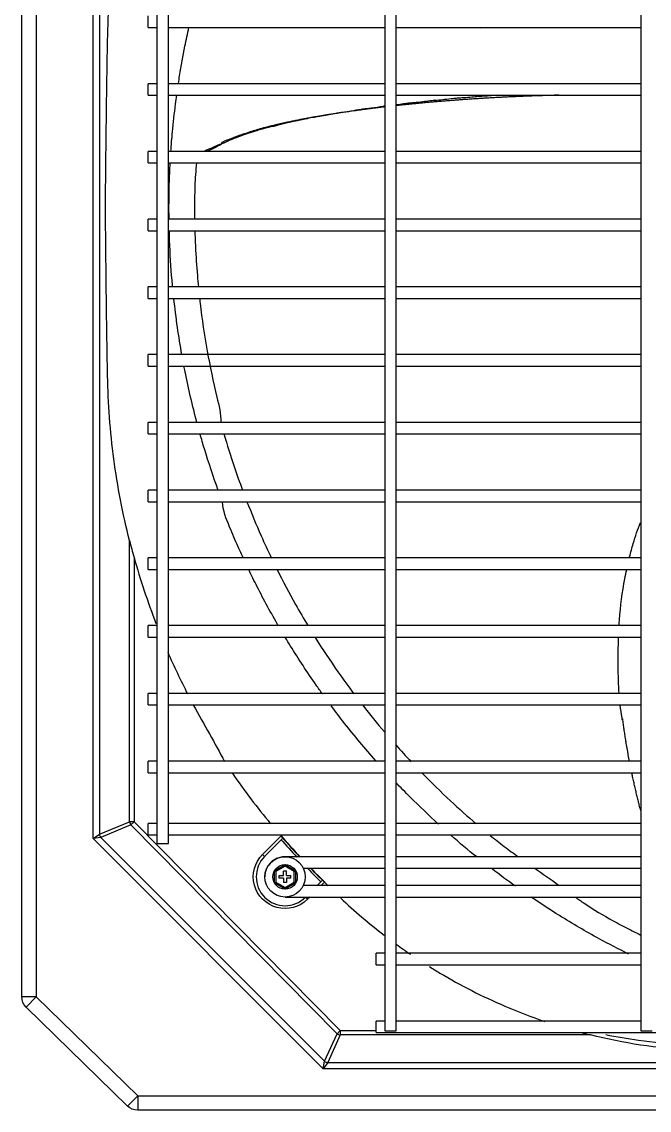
# Model space of a CAD drawing. Extents: x 58467 to 79089, y -33726 to -17391.
# Drawn here: x 78288.75 to 78310.51, y -19215.69 to -19177.94 of the extents above; entities that cross this region are included whole.
import ezdxf

# ---------------------------------------------------------------- set-up
doc = ezdxf.new("R2010")
doc.units = 0
doc.header["$LTSCALE"] = 100

# ---------------------------------------------------------------- blocks, each defined once
blk = doc.blocks.new('ZSGT')
at = {"color": 3}
for p, q in [((40264.234, -24505.717, -3.539), (40264.234, -24624.08, -3.539)), ((40264.634, -24624.08, -3.539), (40264.634, -24505.717, -3.539)), ((40273.112, -24505.717, -3.539), (40273.112, -24624.08, -3.539)), ((40251.646, -24622.901, -3.539), (40251.646, -24506.852, -3.539)), ((40252.146, -24506.852, -3.539), (40252.146, -24622.901, -3.539)), ((40256.329, -24512.125, -3.539), (40256.329, -24617.58, -3.539)), ((40256.729, -24617.58, -3.539), (40256.729, -24512.125, -3.539)), ((40254.125, -24617.41, -3.539), (40254.125, -24512.252, -3.539)), ((40254.337, -24512.405, -3.539), (40254.337, -24617.258, -3.539)), ((40256.029, -24589.278, -3.539), (40256.029, -24588.878, -3.539)), ((40256.029, -24589.278, -3.539), (40256.329, -24589.278, -3.539)), ((40256.729, -24589.278, -3.539), (40264.234, -24589.278, -3.539)), ((40264.634, -24589.278, -3.539), (40273.113, -24589.278, -3.539)), ((40267.545, -24589.278, -3.539), (40267.566, -24589.29, -3.539)), ((40256.329, -24591.228, -3.539), (40256.029, -24591.228, -3.539)), ((40256.029, -24591.628, -3.539), (40256.029, -24591.228, -3.539)), ((40264.234, -24591.228, -3.539), (40256.729, -24591.228, -3.539)), ((40273.113, -24591.228, -3.539), (40264.634, -24591.228, -3.539)), ((40256.029, -24591.628, -3.539), (40256.329, -24591.628, -3.539)), ((40256.729, -24591.628, -3.539), (40264.234, -24591.628, -3.539)), ((40264.634, -24591.628, -3.539), (40273.113, -24591.628, -3.539)), ((40256.329, -24593.577, -3.539), (40256.029, -24593.577, -3.539)), ((40256.029, -24593.977, -3.539), (40256.029, -24593.577, -3.539)), ((40264.234, -24593.577, -3.539), (40256.729, -24593.577, -3.539)), ((40273.113, -24593.577, -3.539), (40264.634, -24593.577, -3.539)), ((40256.029, -24593.977, -3.539), (40256.329, -24593.977, -3.539)), ((40256.729, -24593.977, -3.539), (40264.234, -24593.977, -3.539)), ((40264.634, -24593.977, -3.539), (40273.113, -24593.977, -3.539)), ((40256.329, -24595.927, -3.539), (40256.029, -24595.927, -3.539)), ((40256.029, -24596.327, -3.539), (40256.029, -24595.927, -3.539)), ((40264.234, -24595.927, -3.539), (40256.729, -24595.927, -3.539)), ((40273.113, -24595.927, -3.539), (40264.634, -24595.927, -3.539)), ((40256.029, -24596.327, -3.539), (40256.329, -24596.327, -3.539)), ((40256.729, -24596.327, -3.539), (40264.234, -24596.327, -3.539)), ((40264.634, -24596.327, -3.539), (40273.113, -24596.327, -3.539)), ((40256.329, -24598.277, -3.539), (40256.029, -24598.277, -3.539)), ((40256.029, -24598.677, -3.539), (40256.029, -24598.277, -3.539)), ((40264.234, -24598.277, -3.539), (40256.729, -24598.277, -3.539)), ((40273.113, -24598.277, -3.539), (40264.634, -24598.277, -3.539)), ((40256.029, -24598.677, -3.539), (40256.329, -24598.677, -3.539)), ((40256.729, -24598.677, -3.539), (40264.234, -24598.677, -3.539)), ((40264.634, -24598.677, -3.539), (40273.113, -24598.677, -3.539)), ((40256.329, -24600.626, -3.539), (40256.029, -24600.626, -3.539)), ((40256.029, -24601.026, -3.539), (40256.029, -24600.626, -3.539)), ((40264.234, -24600.626, -3.539), (40256.729, -24600.626, -3.539)), ((40273.113, -24600.626, -3.539), (40264.634, -24600.626, -3.539)), ((40256.029, -24601.026, -3.539), (40256.329, -24601.026, -3.539)), ((40256.729, -24601.026, -3.539), (40264.234, -24601.026, -3.539)), ((40264.634, -24601.026, -3.539), (40273.113, -24601.026, -3.539)), ((40256.329, -24602.976, -3.539), (40256.029, -24602.976, -3.539)), ((40256.029, -24603.376, -3.539), (40256.029, -24602.976, -3.539)), ((40264.234, -24602.976, -3.539), (40256.729, -24602.976, -3.539)), ((40273.113, -24602.976, -3.539), (40264.634, -24602.976, -3.539)), ((40256.029, -24603.376, -3.539), (40256.329, -24603.376, -3.539)), ((40256.729, -24603.376, -3.539), (40264.234, -24603.376, -3.539)), ((40264.634, -24603.376, -3.539), (40273.113, -24603.376, -3.539)), ((40256.329, -24605.325, -3.539), (40256.029, -24605.325, -3.539)), ((40256.029, -24605.725, -3.539), (40256.029, -24605.325, -3.539)), ((40264.234, -24605.325, -3.539), (40256.729, -24605.325, -3.539)), ((40273.113, -24605.325, -3.539), (40264.634, -24605.325, -3.539)), ((40256.029, -24605.725, -3.539), (40256.329, -24605.725, -3.539)), ((40256.729, -24605.725, -3.539), (40264.234, -24605.725, -3.539)), ((40264.634, -24605.725, -3.539), (40273.113, -24605.725, -3.539)), ((40255.385, -24616.824, -3.539), (40255.385, -24607.077, -3.539)), ((40255.54, -24607.662, -3.539), (40255.54, -24616.824, -3.539)), ((40256.329, -24607.675, -3.539), (40256.029, -24607.675, -3.539)), ((40256.029, -24608.075, -3.539), (40256.029, -24607.675, -3.539)), ((40264.234, -24607.675, -3.539), (40256.729, -24607.675, -3.539)), ((40273.113, -24607.675, -3.539), (40264.634, -24607.675, -3.539)), ((40256.029, -24608.075, -3.539), (40256.329, -24608.075, -3.539)), ((40256.729, -24608.075, -3.539), (40264.234, -24608.075, -3.539)), ((40264.634, -24608.075, -3.539), (40273.113, -24608.075, -3.539)), ((40256.329, -24610.025, -3.539), (40256.029, -24610.025, -3.539)), ((40256.029, -24610.425, -3.539), (40256.029, -24610.025, -3.539)), ((40264.234, -24610.025, -3.539), (40256.729, -24610.025, -3.539)), ((40273.113, -24610.025, -3.539), (40264.634, -24610.025, -3.539)), ((40256.029, -24610.425, -3.539), (40256.329, -24610.425, -3.539)), ((40256.729, -24610.425, -3.539), (40264.234, -24610.425, -3.539)), ((40264.634, -24610.425, -3.539), (40273.113, -24610.425, -3.539)), ((40256.329, -24612.374, -3.539), (40256.029, -24612.374, -3.539)), ((40256.029, -24612.774, -3.539), (40256.029, -24612.374, -3.539)), ((40264.234, -24612.374, -3.539), (40256.729, -24612.374, -3.539)), ((40273.113, -24612.374, -3.539), (40264.634, -24612.374, -3.539)), ((40256.029, -24612.774, -3.539), (40256.329, -24612.774, -3.539)), ((40256.729, -24612.774, -3.539), (40264.234, -24612.774, -3.539)), ((40264.634, -24612.774, -3.539), (40273.113, -24612.774, -3.539)), ((40256.329, -24614.724, -3.539), (40256.029, -24614.724, -3.539)), ((40256.029, -24615.124, -3.539), (40256.029, -24614.724, -3.539)), ((40264.234, -24614.724, -3.539), (40256.729, -24614.724, -3.539)), ((40264.227, -24614.724, -3.539), (40264.234, -24614.713, -3.539)), ((40273.113, -24614.724, -3.539), (40264.634, -24614.724, -3.539)), ((40256.029, -24615.124, -3.539), (40256.329, -24615.124, -3.539)), ((40256.729, -24615.124, -3.539), (40264.234, -24615.124, -3.539)), ((40264.634, -24615.124, -3.539), (40273.113, -24615.124, -3.539)), ((40254.337, -24617.258, -3.539), (40255.385, -24616.824, -3.539)), ((40255.43, -24616.934, -3.539), (40254.383, -24617.368, -3.539)), ((40255.54, -24616.824, -3.539), (40255.385, -24616.824, -3.539)), ((40255.54, -24616.824, -3.539), (40255.43, -24616.934, -3.539)), ((40262.579, -24624.177, -3.539), (40255.43, -24616.934, -3.539)), ((40255.54, -24616.824, -3.539), (40262.689, -24624.067, -3.539)), ((40256.329, -24616.881, -3.539), (40256.029, -24616.881, -3.539)), ((40256.029, -24617.281, -3.539), (40256.029, -24616.881, -3.539)), ((40264.234, -24616.881, -3.539), (40256.729, -24616.881, -3.539)), ((40273.113, -24616.881, -3.539), (40264.634, -24616.881, -3.539)), ((40254.125, -24617.41, -3.539), (40254.337, -24617.258, -3.539)), ((40254.383, -24617.368, -3.539), (40254.125, -24617.41, -3.539)), ((40262.103, -24625.391, -3.539), (40254.125, -24617.41, -3.539)), ((40254.383, -24617.368, -3.539), (40262.145, -24625.134, -3.539)), ((40256.029, -24617.281, -3.539), (40256.329, -24617.281, -3.539)), ((40256.729, -24617.281, -3.539), (40264.234, -24617.281, -3.539)), ((40259.998, -24617.96, -3.539), (40260.635, -24617.323, -3.539)), ((40260.701, -24617.398, -3.539), (40260.069, -24618.03, -3.539)), ((40264.634, -24617.281, -3.539), (40273.113, -24617.281, -3.539)), ((40256.329, -24617.58, -3.539), (40256.529, -24617.58, -3.539)), ((40256.529, -24617.58, -3.539), (40256.729, -24617.58, -3.539)), ((40259.998, -24617.96, -3.539), (40260.069, -24618.03, -3.539)), ((40262.168, -24618.038, -3.539), (40260.792, -24618.038, -3.539)), ((40263.409, -24618.038, -3.539), (40261.946, -24618.038, -3.539)), ((40264.234, -24618.038, -3.539), (40263.1, -24618.038, -3.539)), ((40273.112, -24618.038, -3.539), (40264.634, -24618.038, -3.539)), ((40260.408, -24618.525, -3.539), (40260.776, -24618.312, -3.539)), ((40260.408, -24618.95, -3.539), (40260.408, -24618.525, -3.539)), ((40260.458, -24618.554, -3.539), (40260.408, -24618.525, -3.539)), ((40260.776, -24618.37, -3.539), (40260.458, -24618.554, -3.539)), ((40260.458, -24618.554, -3.539), (40260.458, -24618.921, -3.539)), ((40260.826, -24618.537, -3.539), (40260.726, -24618.537, -3.539)), ((40260.726, -24618.687, -3.539), (40260.726, -24618.537, -3.539)), ((40260.776, -24618.312, -3.539), (40261.144, -24618.525, -3.539)), ((40260.776, -24618.37, -3.539), (40260.776, -24618.312, -3.539)), ((40261.094, -24618.554, -3.539), (40260.776, -24618.37, -3.539)), ((40260.826, -24618.687, -3.539), (40260.826, -24618.537, -3.539)), ((40261.094, -24618.554, -3.539), (40261.144, -24618.525, -3.539)), ((40261.094, -24618.921, -3.539), (40261.094, -24618.554, -3.539)), ((40261.144, -24618.525, -3.539), (40261.144, -24618.95, -3.539)), ((40261.408, -24618.438, -3.539), (40262.168, -24618.438, -3.539)), ((40261.946, -24618.438, -3.539), (40263.409, -24618.438, -3.539)), ((40263.1, -24618.438, -3.539), (40264.234, -24618.438, -3.539)), ((40264.634, -24618.438, -3.539), (40273.112, -24618.438, -3.539)), ((40260.408, -24618.95, -3.539), (40260.458, -24618.921, -3.539)), ((40260.776, -24619.162, -3.539), (40260.408, -24618.95, -3.539)), ((40260.458, -24618.921, -3.539), (40260.776, -24619.105, -3.539)), ((40260.576, -24618.687, -3.539), (40260.726, -24618.687, -3.539)), ((40260.576, -24618.787, -3.539), (40260.576, -24618.687, -3.539)), ((40260.726, -24618.787, -3.539), (40260.576, -24618.787, -3.539)), ((40260.726, -24618.787, -3.539), (40260.726, -24618.937, -3.539)), ((40260.826, -24618.937, -3.539), (40260.726, -24618.937, -3.539)), ((40260.776, -24619.105, -3.539), (40261.094, -24618.921, -3.539)), ((40261.144, -24618.95, -3.539), (40260.776, -24619.162, -3.539)), ((40260.826, -24618.687, -3.539), (40260.976, -24618.687, -3.539)), ((40260.826, -24618.787, -3.539), (40260.826, -24618.937, -3.539)), ((40260.976, -24618.787, -3.539), (40260.826, -24618.787, -3.539)), ((40260.976, -24618.787, -3.539), (40260.976, -24618.687, -3.539)), ((40261.144, -24618.95, -3.539), (40261.094, -24618.921, -3.539)), ((40261.89, -24619.037, -3.539), (40262.075, -24618.852, -3.539)), ((40262.146, -24618.922, -3.539), (40262.031, -24619.037, -3.539)), ((40260.776, -24619.162, -3.539), (40260.776, -24619.105, -3.539)), ((40262.168, -24619.037, -3.539), (40261.408, -24619.037, -3.539)), ((40262.451, -24619.037, -3.539), (40262.168, -24619.037, -3.539)), ((40262.817, -24619.037, -3.539), (40262.451, -24619.037, -3.539)), ((40262.451, -24619.037, -3.539), (40262.451, -24619.037, -3.539)), ((40262.451, -24619.037, -3.539), (40262.451, -24619.037, -3.539)), ((40263.1, -24619.037, -3.539), (40262.817, -24619.037, -3.539)), ((40264.234, -24619.037, -3.539), (40263.1, -24619.037, -3.539)), ((40273.113, -24619.037, -3.539), (40264.634, -24619.037, -3.539)), ((40260.778, -24619.437, -3.539), (40262.168, -24619.437, -3.539)), ((40261.483, -24619.444, -3.539), (40261.49, -24619.437, -3.539)), ((40261.553, -24619.515, -3.539), (40261.483, -24619.444, -3.539)), ((40261.631, -24619.437, -3.539), (40261.553, -24619.515, -3.539)), ((40262.168, -24619.437, -3.539), (40262.451, -24619.437, -3.539)), ((40262.451, -24619.437, -3.539), (40262.817, -24619.437, -3.539)), ((40262.451, -24619.437, -3.539), (40262.451, -24619.437, -3.539)), ((40262.817, -24619.437, -3.539), (40263.1, -24619.437, -3.539)), ((40263.1, -24619.437, -3.539), (40264.234, -24619.437, -3.539)), ((40264.634, -24619.437, -3.539), (40273.113, -24619.437, -3.539)), ((40264.234, -24621.387, -3.539), (40263.934, -24621.387, -3.539)), ((40263.934, -24621.787, -3.539), (40263.934, -24621.387, -3.539)), ((40273.112, -24621.387, -3.539), (40264.634, -24621.387, -3.539)), ((40263.934, -24621.787, -3.539), (40264.234, -24621.787, -3.539)), ((40264.634, -24621.787, -3.539), (40273.112, -24621.787, -3.539)), ((40252.146, -24622.901, -3.539), (40251.646, -24622.901, -3.539)), ((40252.146, -24622.901, -3.539), (40251.793, -24623.254, -3.539)), ((40252.146, -24622.901, -3.539), (40255.667, -24626.332, -3.539)), ((40255.314, -24626.685, -3.539), (40251.793, -24623.254, -3.539)), ((40264.234, -24623.737, -3.539), (40263.934, -24623.737, -3.539)), ((40263.934, -24624.137, -3.539), (40263.934, -24623.737, -3.539)), ((40273.112, -24623.737, -3.539), (40264.634, -24623.737, -3.539)), ((40262.145, -24625.134, -3.539), (40262.579, -24624.177, -3.539)), ((40262.689, -24624.222, -3.539), (40262.255, -24625.179, -3.539)), ((40262.689, -24624.067, -3.539), (40262.579, -24624.177, -3.539)), ((40262.689, -24624.067, -3.539), (40263.934, -24624.067, -3.539)), ((40262.689, -24624.067, -3.539), (40262.689, -24624.222, -3.539)), ((40271.369, -24624.222, -3.539), (40262.689, -24624.222, -3.539)), ((40263.934, -24624.137, -3.539), (40309.327, -24624.137, -3.539)), ((40264.234, -24624.08, -3.539), (40264.434, -24624.08, -3.539)), ((40264.434, -24624.08, -3.539), (40264.634, -24624.08, -3.539)), ((40273.112, -24624.08, -3.539), (40273.312, -24624.08, -3.539)), ((40273.312, -24624.08, -3.539), (40273.512, -24624.08, -3.539)), ((40262.103, -24625.391, -3.539), (40262.145, -24625.134, -3.539)), ((40262.255, -24625.179, -3.539), (40262.103, -24625.391, -3.539)), ((40311.158, -24625.391, -3.539), (40262.103, -24625.391, -3.539)), ((40262.255, -24625.179, -3.539), (40311.006, -24625.179, -3.539)), ((40255.667, -24626.332, -3.539), (40255.314, -24626.685, -3.539)), ((40255.667, -24626.332, -3.539), (40323.672, -24626.332, -3.539)), ((40255.667, -24626.332, -3.539), (40255.667, -24626.832, -3.539)), ((40323.672, -24626.832, -3.539), (40255.667, -24626.832, -3.539))]:
    blk.add_line(p, q, dxfattribs=at)
for radius in [0.7, 0.425, 0.425]:
    blk.add_circle((40260.776, -24618.737, -3.539), radius, dxfattribs=at)
at = {"color": 3, "extrusion": (0, 0, -1)}
for centre, radius, start, end in [((-40260.776, -24618.737, 3.539), 1.1, 225, 45), ((-40252.146, -24622.901, 3.539), 0.5, 315, 0), ((-40255.667, -24626.332, 3.539), 0.5, 270, 315)]:
    blk.add_arc(centre, radius, start, end, dxfattribs=at)
at = {"color": 3}
blk.add_arc((40260.776, -24618.737, -3.539), 1, 135, 315, dxfattribs=at)
for centre, major_axis in [((40255.54, -24616.824, -3.539), (-0.084, 0.203)), ((40254.493, -24617.258, -3.539), (-0.084, 0.203)), ((40262.689, -24624.067, -3.539), (-0.203, 0.084)), ((40262.255, -24625.024, -3.539), (-0.203, 0.084))]:
    blk.add_ellipse(centre, major_axis=major_axis, ratio=0.678598, start_param=1.296782, end_param=1.844811, dxfattribs=at)
for points, knots in [([(40254.549, -24595.527, -3.539), (40254.556, -24594.53, -3.539), (40254.565, -24593.533, -3.539), (40254.585, -24592.037, -3.539), (40254.592, -24591.539, -3.539), (40254.609, -24590.542, -3.539), (40254.616, -24590.044, -3.539), (40254.64, -24589.047, -3.539), (40254.664, -24588.548, -3.539), (40254.745, -24587.558, -3.539), (40254.801, -24587.069, -3.539), (40255.009, -24585.614, -3.539), (40255.202, -24584.662, -3.539), (40255.449, -24583.727, -3.539)], [0, 0, 0, 0, 0.25, 0.25, 0.375, 0.375, 0.5, 0.5, 0.625, 0.625, 0.75, 0.75, 1, 1, 1, 1]), ([(40257.078, -24591.222, -3.539), (40257.091, -24591.131, -3.539), (40257.159, -24590.699, -3.539), (40257.276, -24590.048, -3.539), (40257.394, -24589.491, -3.539), (40257.443, -24589.272, -3.539)], [0, 0, 0, 0, 0.138987, 0.661876, 1, 1, 1, 1]), ([(40256.819, -24593.575, -3.539), (40256.834, -24593.349, -3.539), (40256.878, -24592.803, -3.539), (40256.949, -24592.152, -3.539), (40257.005, -24591.729, -3.539), (40257.02, -24591.623, -3.539)], [0, 0, 0, 0, 0.346789, 0.837259, 1, 1, 1, 1]), ([(40268.159, -24591.628, -3.539), (40268.102, -24591.633, -3.539), (40267.955, -24591.647, -3.539), (40267.785, -24591.659, -3.539), (40267.611, -24591.666, -3.539), (40267.448, -24591.674, -3.539), (40267.237, -24591.702, -3.539), (40267.005, -24591.717, -3.539), (40266.787, -24591.731, -3.539), (40266.557, -24591.753, -3.539), (40266.318, -24591.782, -3.539), (40266.105, -24591.802, -3.539), (40265.925, -24591.814, -3.539), (40265.754, -24591.829, -3.539), (40265.537, -24591.865, -3.539), (40265.282, -24591.884, -3.539), (40265.054, -24591.907, -3.539), (40264.847, -24591.934, -3.539), (40264.715, -24591.953, -3.539), (40264.632, -24591.964, -3.539)], [0, 0, 0, 0, 0.05251, 0.142079, 0.177348, 0.206327, 0.265132, 0.339751, 0.382815, 0.429016, 0.527009, 0.615313, 0.649401, 0.678603, 0.742262, 0.822382, 0.868126, 0.917465, 1, 1, 1, 1]), ([(40270.274, -24591.628, -3.539), (40270.256, -24591.628, -3.539), (40270.204, -24591.629, -3.539), (40270.084, -24591.632, -3.539), (40269.933, -24591.636, -3.539), (40269.767, -24591.641, -3.539), (40269.62, -24591.646, -3.539), (40269.472, -24591.651, -3.539), (40269.309, -24591.656, -3.539), (40269.161, -24591.662, -3.539), (40268.997, -24591.668, -3.539), (40268.849, -24591.675, -3.539), (40268.683, -24591.682, -3.539), (40268.532, -24591.689, -3.539), (40268.382, -24591.696, -3.539), (40268.216, -24591.705, -3.539), (40268.07, -24591.712, -3.539), (40267.908, -24591.721, -3.539), (40267.763, -24591.73, -3.539), (40267.602, -24591.74, -3.539), (40267.441, -24591.75, -3.539), (40267.295, -24591.759, -3.539), (40267.133, -24591.77, -3.539), (40266.986, -24591.78, -3.539), (40266.822, -24591.792, -3.539), (40266.676, -24591.802, -3.539), (40266.531, -24591.814, -3.539), (40266.372, -24591.826, -3.539), (40266.214, -24591.839, -3.539), (40266.057, -24591.852, -3.539), (40265.899, -24591.866, -3.539), (40265.758, -24591.878, -3.539), (40265.601, -24591.892, -3.539), (40265.459, -24591.906, -3.539), (40265.301, -24591.921, -3.539), (40265.158, -24591.935, -3.539), (40265.016, -24591.95, -3.539), (40264.86, -24591.966, -3.539), (40264.733, -24591.979, -3.539), (40264.653, -24591.988, -3.539), (40264.635, -24591.99, -3.539)], [0, 0, 0, 0, 0.009218, 0.026414, 0.060805, 0.086598, 0.112391, 0.138185, 0.163978, 0.198369, 0.215565, 0.249956, 0.275749, 0.301542, 0.327336, 0.353129, 0.38752, 0.404715, 0.439106, 0.4649, 0.490693, 0.525084, 0.54228, 0.576671, 0.602464, 0.628257, 0.65405, 0.679844, 0.714235, 0.740028, 0.765821, 0.800212, 0.817408, 0.851799, 0.877592, 0.903386, 0.929179, 0.954972, 0.989363, 1, 1, 1, 1]), ([(40264.234, -24592.035, -3.539), (40264.204, -24592.039, -3.539), (40264.113, -24592.049, -3.539), (40263.993, -24592.064, -3.539), (40263.841, -24592.082, -3.539), (40263.704, -24592.099, -3.539), (40263.552, -24592.119, -3.539), (40263.415, -24592.137, -3.539), (40263.28, -24592.155, -3.539), (40263.132, -24592.176, -3.539), (40263.001, -24592.194, -3.539), (40262.855, -24592.215, -3.539), (40262.739, -24592.232, -3.539), (40262.594, -24592.254, -3.539), (40262.465, -24592.274, -3.539), (40262.321, -24592.296, -3.539), (40262.192, -24592.317, -3.539), (40262.063, -24592.339, -3.539), (40261.933, -24592.361, -3.539), (40261.804, -24592.383, -3.539), (40261.691, -24592.403, -3.539), (40261.565, -24592.426, -3.539), (40261.454, -24592.446, -3.539), (40261.317, -24592.472, -3.539), (40261.209, -24592.494, -3.539), (40261.073, -24592.521, -3.539), (40260.966, -24592.543, -3.539), (40260.845, -24592.569, -3.539), (40260.739, -24592.592, -3.539), (40260.62, -24592.618, -3.539), (40260.501, -24592.646, -3.539), (40260.396, -24592.671, -3.539), (40260.291, -24592.697, -3.539), (40260.187, -24592.723, -3.539), (40260.084, -24592.75, -3.539), (40259.982, -24592.777, -3.539), (40259.882, -24592.805, -3.539), (40259.783, -24592.834, -3.539), (40259.688, -24592.862, -3.539), (40259.59, -24592.893, -3.539), (40259.494, -24592.923, -3.539), (40259.41, -24592.951, -3.539), (40259.328, -24592.979, -3.539), (40259.235, -24593.011, -3.539), (40259.143, -24593.044, -3.539), (40259.064, -24593.073, -3.539), (40258.986, -24593.103, -3.539), (40258.91, -24593.133, -3.539), (40258.823, -24593.167, -3.539), (40258.749, -24593.197, -3.539), (40258.677, -24593.227, -3.539), (40258.616, -24593.252, -3.539), (40258.555, -24593.278, -3.539), (40258.582, -24593.307, -3.539), (40258.515, -24593.335, -3.539), (40258.45, -24593.363, -3.539), (40258.398, -24593.386, -3.539), (40258.343, -24593.41, -3.539), (40258.297, -24593.43, -3.539), (40258.243, -24593.453, -3.539), (40258.202, -24593.471, -3.539), (40258.155, -24593.492, -3.539), (40258.114, -24593.51, -3.539), (40258.079, -24593.525, -3.539), (40258.041, -24593.541, -3.539), (40258.026, -24593.548, -3.539), (40258.021, -24593.55, -3.539)], [0, 0, 0, 0, 0.011806, 0.035618, 0.047525, 0.071337, 0.089197, 0.107056, 0.124916, 0.142775, 0.166588, 0.178494, 0.202307, 0.214213, 0.238026, 0.255886, 0.273745, 0.291605, 0.309464, 0.327324, 0.345183, 0.357089, 0.380902, 0.392808, 0.416621, 0.428527, 0.45234, 0.464246, 0.482106, 0.499965, 0.517825, 0.535684, 0.547591, 0.56545, 0.58331, 0.595216, 0.613075, 0.630935, 0.642841, 0.660701, 0.67856, 0.690467, 0.702373, 0.720232, 0.738092, 0.749998, 0.761905, 0.779764, 0.79167, 0.80953, 0.821436, 0.833343, 0.845249, 0.857155, 0.875015, 0.886921, 0.898827, 0.910734, 0.92264, 0.934546, 0.946453, 0.958359, 0.970265, 0.982172, 0.994078, 1, 1, 1, 1]), ([(40264.235, -24592.009, -3.539), (40264.216, -24592.011, -3.539), (40264.056, -24592.032, -3.539), (40263.853, -24592.072, -3.539), (40263.59, -24592.099, -3.539), (40263.34, -24592.132, -3.539), (40263.076, -24592.178, -3.539), (40262.854, -24592.213, -3.539), (40262.668, -24592.239, -3.539), (40262.501, -24592.265, -3.539), (40262.298, -24592.313, -3.539), (40262.086, -24592.347, -3.539), (40261.891, -24592.376, -3.539), (40261.692, -24592.41, -3.539), (40261.403, -24592.472, -3.539), (40261.17, -24592.516, -3.539), (40260.82, -24592.593, -3.539), (40260.615, -24592.657, -3.539), (40260.379, -24592.708, -3.539), (40260.198, -24592.748, -3.539), (40260.016, -24592.794, -3.539), (40259.87, -24592.838, -3.539), (40259.774, -24592.866, -3.539), (40259.684, -24592.893, -3.539), (40259.561, -24592.934, -3.539), (40259.38, -24592.994, -3.539), (40259.04, -24593.115, -3.539), (40258.665, -24593.267, -3.539), (40258.402, -24593.423, -3.539), (40258.223, -24593.512, -3.539), (40258.124, -24593.56, -3.539), (40258.085, -24593.575, -3.539), (40258.076, -24593.579, -3.539)], [0, 0, 0, 0, 0.008371, 0.069424, 0.094367, 0.121283, 0.179384, 0.232883, 0.253705, 0.270958, 0.305551, 0.345961, 0.367488, 0.389621, 0.435291, 0.515912, 0.532189, 0.589294, 0.613481, 0.639638, 0.667776, 0.697453, 0.714276, 0.72148, 0.744733, 0.767084, 0.80554, 0.900316, 0.940461, 0.976172, 0.994503, 1, 1, 1, 1]), ([(40256.75, -24595.557, -3.539), (40256.753, -24595.273, -3.539), (40256.757, -24594.746, -3.539), (40256.78, -24594.219, -3.539), (40256.794, -24593.975, -3.539)], [0, 0, 0, 0, 0.537477, 1, 1, 1, 1]), ([(40257.702, -24593.978, -3.539), (40257.677, -24594.246, -3.539), (40257.639, -24594.803, -3.539), (40257.636, -24595.449, -3.539), (40257.64, -24595.831, -3.539), (40257.641, -24595.928, -3.539)], [0, 0, 0, 0, 0.406262, 0.849224, 1, 1, 1, 1]), ([(40255.385, -24607.077, -3.539), (40255.148, -24606.14, -3.539), (40254.966, -24605.195, -3.539), (40254.775, -24603.764, -3.539), (40254.725, -24603.285, -3.539), (40254.654, -24602.323, -3.539), (40254.635, -24601.84, -3.539), (40254.602, -24600.385, -3.539), (40254.59, -24599.413, -3.539), (40254.565, -24597.471, -3.539), (40254.556, -24596.499, -3.539), (40254.549, -24595.527, -3.539)], [0, 0, 0, 0, 0.25, 0.25, 0.375, 0.375, 0.5, 0.5, 0.75, 0.75, 1, 1, 1, 1]), ([(40256.879, -24598.277, -3.539), (40256.877, -24598.258, -3.539), (40256.832, -24597.78, -3.539), (40256.786, -24597.13, -3.539), (40256.767, -24596.499, -3.539), (40256.763, -24596.328, -3.539)], [0, 0, 0, 0, 0.030504, 0.735974, 1, 1, 1, 1]), ([(40257.649, -24596.329, -3.539), (40257.654, -24596.513, -3.539), (40257.673, -24597.032, -3.539), (40257.716, -24597.68, -3.539), (40257.758, -24598.145, -3.539), (40257.77, -24598.277, -3.539)], [0, 0, 0, 0, 0.282463, 0.794994, 1, 1, 1, 1]), ([(40257.2, -24600.63, -3.539), (40257.143, -24600.314, -3.539), (40257.038, -24599.664, -3.539), (40256.956, -24599.012, -3.539), (40256.92, -24598.678, -3.539)], [0, 0, 0, 0, 0.489245, 1, 1, 1, 1]), ([(40257.812, -24598.677, -3.539), (40257.818, -24598.73, -3.539), (40257.888, -24599.338, -3.539), (40258.057, -24600.477, -3.539), (40258.345, -24601.856, -3.539), (40258.558, -24602.683, -3.539), (40258.544, -24602.975, -3.539)], [0, 0, 0, 0, 0.037241, 0.424432, 0.796492, 1, 1, 1, 1]), ([(40257.722, -24602.984, -3.539), (40257.567, -24602.399, -3.539), (40257.415, -24601.747, -3.539), (40257.286, -24601.091, -3.539), (40257.274, -24601.028, -3.539)], [0, 0, 0, 0, 0.904429, 1, 1, 1, 1]), ([(40258.458, -24605.337, -3.539), (40258.286, -24604.86, -3.539), (40258.071, -24604.21, -3.539), (40257.879, -24603.553, -3.539), (40257.831, -24603.382, -3.539)], [0, 0, 0, 0, 0.74118, 1, 1, 1, 1]), ([(40258.657, -24603.375, -3.539), (40258.766, -24603.752, -3.539), (40258.97, -24604.402, -3.539), (40259.201, -24605.053, -3.539), (40259.302, -24605.326, -3.539)], [0, 0, 0, 0, 0.58019, 1, 1, 1, 1]), ([(40259.33, -24607.689, -3.539), (40259.269, -24607.558, -3.539), (40259.106, -24607.198, -3.539), (40258.827, -24606.55, -3.539), (40258.621, -24606.027, -3.539), (40258.605, -24605.736, -3.539)], [0, 0, 0, 0, 0.204884, 0.559596, 1, 1, 1, 1]), ([(40259.455, -24605.726, -3.539), (40259.609, -24606.121, -3.539), (40259.88, -24606.773, -3.539), (40260.179, -24607.423, -3.539), (40260.302, -24607.679, -3.539)], [0, 0, 0, 0, 0.605591, 1, 1, 1, 1]), ([(40272.725, -24607.638, -3.539), (40272.764, -24607.484, -3.539), (40272.874, -24607.083, -3.539), (40273.007, -24606.687, -3.539), (40273.099, -24606.445, -3.539)], [0, 0, 0, 0, 0.381371, 1, 1, 1, 1]), ([(40260.498, -24608.079, -3.539), (40260.701, -24608.485, -3.539), (40261.048, -24609.138, -3.539), (40261.425, -24609.786, -3.539), (40261.573, -24610.032, -3.539)], [0, 0, 0, 0, 0.619127, 1, 1, 1, 1]), ([(40272.362, -24609.982, -3.539), (40272.365, -24609.929, -3.539), (40272.401, -24609.398, -3.539), (40272.485, -24608.76, -3.539), (40272.601, -24608.18, -3.539), (40272.624, -24608.073, -3.539)], [0, 0, 0, 0, 0.083564, 0.830141, 1, 1, 1, 1]), ([(40260.553, -24610.041, -3.539), (40260.423, -24609.816, -3.539), (40260.169, -24609.364, -3.539), (40259.825, -24608.713, -3.539), (40259.613, -24608.286, -3.539), (40259.519, -24608.09, -3.539)], [0, 0, 0, 0, 0.352089, 0.704456, 1, 1, 1, 1]), ([(40262.073, -24612.392, -3.539), (40262, -24612.29, -3.539), (40261.771, -24611.967, -3.539), (40261.398, -24611.416, -3.539), (40261.047, -24610.865, -3.539), (40260.848, -24610.539, -3.539), (40260.79, -24610.442, -3.539)], [0, 0, 0, 0, 0.160934, 0.509713, 0.854631, 1, 1, 1, 1]), ([(40261.82, -24610.433, -3.539), (40262.071, -24610.832, -3.539), (40262.505, -24611.488, -3.539), (40262.973, -24612.134, -3.539), (40263.163, -24612.386, -3.539)], [0, 0, 0, 0, 0.605389, 1, 1, 1, 1]), ([(40272.362, -24612.38, -3.539), (40272.34, -24612.067, -3.539), (40272.327, -24611.413, -3.539), (40272.33, -24610.761, -3.539), (40272.341, -24610.424, -3.539)], [0, 0, 0, 0, 0.483114, 1, 1, 1, 1]), ([(40263.957, -24614.746, -3.539), (40263.947, -24614.735, -3.539), (40263.749, -24614.512, -3.539), (40263.372, -24614.074, -3.539), (40262.854, -24613.435, -3.539), (40262.527, -24613.008, -3.539), (40262.372, -24612.801, -3.539)], [0, 0, 0, 0, 0.017533, 0.356451, 0.69177, 1, 1, 1, 1]), ([(40272.48, -24613.308, -3.539), (40272.474, -24613.279, -3.539), (40272.44, -24613.103, -3.539), (40272.415, -24612.927, -3.539), (40272.398, -24612.779, -3.539)], [0, 0, 0, 0, 0.168799, 1, 1, 1, 1]), ([(40272.721, -24614.727, -3.539), (40272.707, -24614.655, -3.539), (40272.686, -24614.544, -3.539), (40272.652, -24614.355, -3.539), (40272.622, -24614.179, -3.539), (40272.589, -24613.982, -3.539), (40272.562, -24613.802, -3.539), (40272.535, -24613.62, -3.539), (40272.51, -24613.438, -3.539), (40272.494, -24613.317, -3.539), (40272.487, -24613.256, -3.539)], [0, 0, 0, 0, 0.150864, 0.231719, 0.393427, 0.514709, 0.635991, 0.757272, 0.878554, 1, 1, 1, 1]), ([(40258.942, -24615.132, -3.539), (40258.945, -24615.136, -3.539), (40258.947, -24615.14, -3.539), (40259.366, -24615.747, -3.539), (40259.806, -24616.33, -3.539), (40260.272, -24616.894, -3.539)], [0, 0, 0, 0, 0.006395, 0.006395, 1, 1, 1, 1]), ([(40265.534, -24615.143, -3.539), (40265.852, -24615.467, -3.539), (40266.462, -24616.063, -3.539), (40267.103, -24616.641, -3.539), (40267.409, -24616.902, -3.539)], [0, 0, 0, 0, 0.536431, 1, 1, 1, 1]), ([(40273.112, -24616.441, -3.539), (40273.094, -24616.373, -3.539), (40273.067, -24616.269, -3.539), (40273.026, -24616.106, -3.539), (40272.989, -24615.955, -3.539), (40272.948, -24615.782, -3.539), (40272.907, -24615.609, -3.539), (40272.868, -24615.436, -3.539), (40272.833, -24615.276, -3.539), (40272.811, -24615.173, -3.539), (40272.802, -24615.128, -3.539)], [0, 0, 0, 0, 0.15983, 0.246701, 0.377006, 0.507312, 0.637617, 0.767923, 0.898228, 1, 1, 1, 1]), ([(40267.885, -24617.298, -3.539), (40268.048, -24617.428, -3.539), (40268.371, -24617.681, -3.539), (40268.705, -24617.924, -3.539), (40268.87, -24618.042, -3.539)], [0, 0, 0, 0, 0.50822, 1, 1, 1, 1]), ([(40260.776, -24618.038, -3.539), (40260.714, -24618.038, -3.539), (40260.601, -24618.052, -3.539), (40260.407, -24618.128, -3.539), (40260.235, -24618.271, -3.539), (40260.125, -24618.458, -3.539), (40260.083, -24618.612, -3.539), (40260.076, -24618.699, -3.539), (40260.077, -24618.734, -3.539)], [0, 0, 0, 0, 0.164287, 0.313707, 0.566616, 0.76053, 0.902583, 1, 1, 1, 1]), ([(40269.434, -24618.438, -3.539), (40269.707, -24618.627, -3.539), (40269.992, -24618.825, -3.539), (40270.276, -24619.029, -3.539), (40270.287, -24619.037, -3.539)], [0, 0, 0, 0, 0.95904, 1, 1, 1, 1]), ([(40272.683, -24621.413, -3.539), (40272.342, -24621.244, -3.539), (40271.533, -24620.822, -3.539), (40270.409, -24620.166, -3.539), (40269.637, -24619.665, -3.539), (40269.316, -24619.446, -3.539)], [0, 0, 0, 0, 0.29252, 0.701104, 1, 1, 1, 1]), ([(40270.846, -24619.44, -3.539), (40270.946, -24619.512, -3.539), (40271.37, -24619.807, -3.539), (40271.992, -24620.179, -3.539), (40272.657, -24620.528, -3.539), (40272.975, -24620.689, -3.539), (40273.11, -24620.755, -3.539)], [0, 0, 0, 0, 0.141815, 0.593329, 0.830923, 1, 1, 1, 1]), ([(40265.773, -24621.845, -3.539), (40265.896, -24621.922, -3.539), (40266.02, -24621.998, -3.539), (40266.866, -24622.501, -3.539), (40267.624, -24622.888, -3.539), (40268.854, -24623.417, -3.539), (40269.316, -24623.595, -3.539), (40269.785, -24623.755, -3.539)], [0, 0, 0, 0, 0.098577, 0.098577, 0.666537, 0.666537, 1, 1, 1, 1]), ([(40285.647, -24624.967, -3.539), (40283.249, -24624.967, -3.539), (40280.853, -24624.924, -3.539), (40277.86, -24624.814, -3.539), (40277.262, -24624.789, -3.539), (40276.067, -24624.734, -3.539), (40275.47, -24624.798, -3.539), (40273.683, -24624.687, -3.539), (40272.515, -24624.508, -3.539), (40271.369, -24624.222, -3.539)], [0, 0, 0, 0, 0.5, 0.5, 0.625, 0.625, 0.75, 0.75, 1, 1, 1, 1]), ([(40271.902, -24624.206, -3.539), (40272.275, -24624.282, -3.539), (40272.652, -24624.346, -3.539), (40273.546, -24624.47, -3.539), (40274.066, -24624.521, -3.539), (40275.107, -24624.58, -3.539), (40275.628, -24624.596, -3.539), (40277.19, -24624.656, -3.539), (40278.232, -24624.69, -3.539), (40281.358, -24624.77, -3.539), (40283.442, -24624.798, -3.539), (40285.527, -24624.798, -3.539)], [0, 0, 0, 0, 0.084354, 0.084354, 0.19881, 0.19881, 0.313265, 0.313265, 0.542177, 0.542177, 1, 1, 1, 1])]:
    blk.add_open_spline(points, degree=3, knots=knots, dxfattribs=at)
for points in [[(40258.001, -24593.559, -3.539), (40257.988, -24593.566, -3.539), (40257.976, -24593.572, -3.539), (40257.965, -24593.579, -3.539)], [(40256.755, -24595.927, -3.539), (40256.754, -24595.804, -3.539), (40256.752, -24595.68, -3.539), (40256.75, -24595.557, -3.539)], [(40255.385, -24607.077, -3.539), (40255.433, -24607.269, -3.539), (40255.486, -24607.466, -3.539), (40255.54, -24607.662, -3.539)], [(40255.54, -24607.662, -3.539), (40255.757, -24608.438, -3.539), (40256.01, -24609.199, -3.539), (40256.298, -24609.946, -3.539)], [(40256.709, -24610.945, -3.539), (40256.923, -24611.435, -3.539), (40257.153, -24611.918, -3.539), (40257.398, -24612.395, -3.539)], [(40257.606, -24612.79, -3.539), (40257.965, -24613.457, -3.539), (40258.355, -24614.108, -3.539), (40258.677, -24614.738, -3.539)], [(40263.47, -24612.788, -3.539), (40263.713, -24613.1, -3.539), (40263.964, -24613.408, -3.539), (40264.224, -24613.712, -3.539)], [(40264.617, -24614.163, -3.539), (40264.791, -24614.358, -3.539), (40264.968, -24614.551, -3.539), (40265.149, -24614.743, -3.539)], [(40265.112, -24615.971, -3.539), (40264.946, -24615.802, -3.539), (40264.779, -24615.632, -3.539), (40264.615, -24615.461, -3.539)], [(40266.094, -24616.905, -3.539), (40265.762, -24616.599, -3.539), (40265.437, -24616.285, -3.539), (40265.112, -24615.971, -3.539)], [(40260.614, -24617.284, -3.539), (40260.838, -24617.544, -3.539), (40261.068, -24617.801, -3.539), (40261.304, -24618.053, -3.539)], [(40260.627, -24617.436, -3.539), (40260.809, -24617.644, -3.539), (40260.993, -24617.849, -3.539), (40261.182, -24618.051, -3.539)], [(40260.635, -24617.323, -3.539), (40260.657, -24617.348, -3.539), (40260.679, -24617.373, -3.539), (40260.701, -24617.398, -3.539)], [(40260.688, -24617.383, -3.539), (40260.881, -24617.606, -3.539), (40261.079, -24617.825, -3.539), (40261.281, -24618.041, -3.539)], [(40260.701, -24617.398, -3.539), (40260.89, -24617.615, -3.539), (40261.084, -24617.83, -3.539), (40261.281, -24618.041, -3.539)], [(40267.424, -24618.047, -3.539), (40267.123, -24617.806, -3.539), (40266.827, -24617.558, -3.539), (40266.537, -24617.304, -3.539)], [(40261.561, -24618.45, -3.539), (40261.716, -24618.61, -3.539), (40261.873, -24618.768, -3.539), (40262.033, -24618.923, -3.539)], [(40261.663, -24618.44, -3.539), (40261.803, -24618.584, -3.539), (40261.945, -24618.726, -3.539), (40262.089, -24618.866, -3.539)], [(40261.663, -24618.44, -3.539), (40261.798, -24618.579, -3.539), (40261.936, -24618.716, -3.539), (40262.075, -24618.852, -3.539)], [(40261.685, -24618.451, -3.539), (40261.84, -24618.611, -3.539), (40261.998, -24618.768, -3.539), (40262.159, -24618.924, -3.539)], [(40268.764, -24619.062, -3.539), (40268.49, -24618.867, -3.539), (40268.22, -24618.667, -3.539), (40267.953, -24618.462, -3.539)], [(40262.075, -24618.852, -3.539), (40262.099, -24618.876, -3.539), (40262.122, -24618.899, -3.539), (40262.146, -24618.922, -3.539)], [(40262.146, -24618.922, -3.539), (40262.164, -24618.939, -3.539), (40262.182, -24618.957, -3.539), (40262.2, -24618.974, -3.539)], [(40262.2, -24618.974, -3.539), (40262.225, -24618.999, -3.539), (40262.249, -24619.024, -3.539), (40262.274, -24619.049, -3.539)], [(40262.705, -24619.471, -3.539), (40263.187, -24619.928, -3.539), (40263.689, -24620.357, -3.539), (40264.211, -24620.759, -3.539)], [(40264.633, -24621.076, -3.539), (40264.795, -24621.193, -3.539), (40264.958, -24621.309, -3.539), (40265.124, -24621.421, -3.539)], [(40271.042, -24624.138, -3.539), (40271.152, -24624.167, -3.539), (40271.261, -24624.195, -3.539), (40271.369, -24624.222, -3.539)]]:
    blk.add_open_spline(points, degree=3, dxfattribs=at)

msp = doc.modelspace()

# ---------------------------------------------------------------- block references
msp.add_blockref('ZSGT', (38037.105, 5411.143))

doc.saveas('drawing.dxf')
